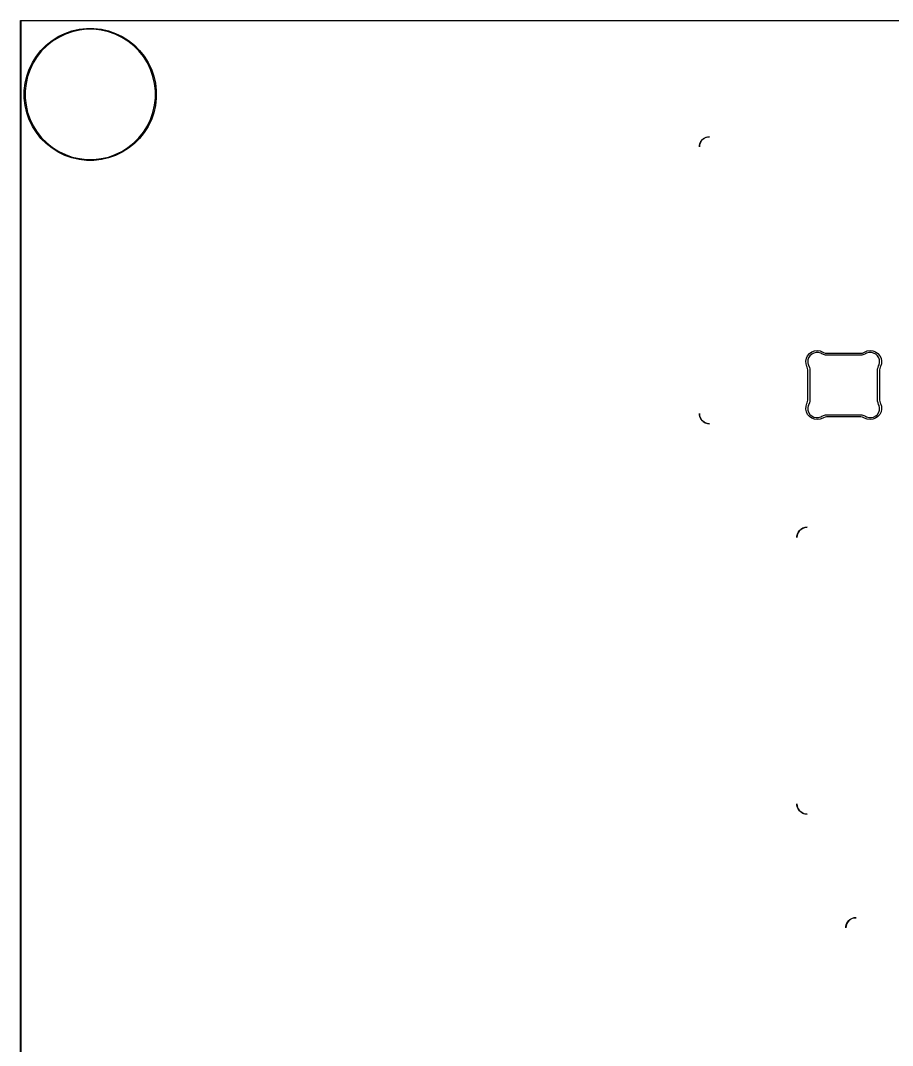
# Model space of a CAD drawing. Header units: inches. Extents: x -0.9 to 12.5, y -6 to -2.
# Drawn here: x -0.921 to 0.753, y -3.998 to -2.029 of the extents above; entities that cross this region are included whole.
import ezdxf

# ---------------------------------------------------------------- set-up
doc = ezdxf.new("R2010")
doc.units = ezdxf.units.IN
doc.header["$MEASUREMENT"] = 0
doc.layers.add('Edge.Cuts', color=40, linetype='CONTINUOUS', true_color=0xfabd2f)

msp = doc.modelspace()

# ---------------------------------------------------------------- linework, layer by layer
at = {"layer": 'Edge.Cuts', "linetype": 'CONTINUOUS'}
for p, q in [((-0.9215, -5.9661), (-0.9215, -2.0291)), ((-0.9215, -2.0291), (-0.9214, -2.0291)), ((-0.9214, -2.0291), (-0.9213, -2.029)), ((-0.9213, -2.029), (-0.9213, -2.0289)), ((-0.9213, -2.0289), (12.4961, -2.0289)), ((-0.9211, -2.0293), (-0.9211, -5.9659)), ((12.4959, -2.0293), (-0.9211, -2.0293)), ((-0.8226, -2.0489), (-0.8087, -2.0457)), ((-0.8084, -2.0474), (-0.8221, -2.0506)), ((-0.8087, -2.0457), (-0.7945, -2.0441)), ((-0.7944, -2.0459), (-0.8084, -2.0474)), ((-0.7945, -2.0441), (-0.7803, -2.0441)), ((-0.7804, -2.0459), (-0.7944, -2.0459)), ((-0.7664, -2.0474), (-0.7804, -2.0459)), ((-0.7803, -2.0441), (-0.7661, -2.0457)), ((-0.7527, -2.0506), (-0.7664, -2.0474)), ((-0.7661, -2.0457), (-0.7523, -2.0489)), ((-0.8609, -2.0673), (-0.8488, -2.0597)), ((-0.848, -2.0613), (-0.8598, -2.0688)), ((-0.8488, -2.0597), (-0.836, -2.0536)), ((-0.8353, -2.0552), (-0.848, -2.0613)), ((-0.836, -2.0536), (-0.8226, -2.0489)), ((-0.8221, -2.0506), (-0.8353, -2.0552)), ((-0.7395, -2.0552), (-0.7527, -2.0506)), ((-0.7523, -2.0489), (-0.7388, -2.0536)), ((-0.7268, -2.0613), (-0.7395, -2.0552)), ((-0.7388, -2.0536), (-0.726, -2.0597)), ((-0.715, -2.0688), (-0.7268, -2.0613)), ((-0.726, -2.0597), (-0.7139, -2.0673)), ((-0.891, -2.0974), (-0.8821, -2.0863)), ((-0.8821, -2.0863), (-0.872, -2.0762)), ((-0.8708, -2.0775), (-0.8808, -2.0874)), ((-0.872, -2.0762), (-0.8609, -2.0673)), ((-0.8598, -2.0688), (-0.8708, -2.0775)), ((-0.704, -2.0775), (-0.715, -2.0688)), ((-0.7139, -2.0673), (-0.7028, -2.0762)), ((-0.694, -2.0874), (-0.704, -2.0775)), ((-0.7028, -2.0762), (-0.6927, -2.0863)), ((-0.6927, -2.0863), (-0.6839, -2.0974)), ((-0.8985, -2.1094), (-0.891, -2.0974)), ((-0.8895, -2.0984), (-0.897, -2.1103)), ((-0.8808, -2.0874), (-0.8895, -2.0984)), ((-0.6853, -2.0984), (-0.694, -2.0874)), ((-0.6778, -2.1103), (-0.6853, -2.0984)), ((-0.6839, -2.0974), (-0.6763, -2.1094)), ((-0.9094, -2.1357), (-0.9047, -2.1223)), ((-0.9031, -2.123), (-0.9077, -2.1362)), ((-0.9047, -2.1223), (-0.8985, -2.1094)), ((-0.897, -2.1103), (-0.9031, -2.123)), ((-0.6717, -2.123), (-0.6778, -2.1103)), ((-0.6763, -2.1094), (-0.6701, -2.1223)), ((-0.6671, -2.1362), (-0.6717, -2.123)), ((-0.6701, -2.1223), (-0.6654, -2.1357)), ((-0.9126, -2.1496), (-0.9094, -2.1357)), ((-0.9077, -2.1362), (-0.9108, -2.1499)), ((-0.664, -2.1499), (-0.6671, -2.1362)), ((-0.6654, -2.1357), (-0.6622, -2.1496)), ((-0.9142, -2.1637), (-0.9126, -2.1496)), ((-0.9142, -2.1638), (-0.9142, -2.1637)), ((-0.9142, -2.178), (-0.9142, -2.1638)), ((-0.9108, -2.1499), (-0.9124, -2.1638)), ((-0.9124, -2.1638), (-0.9124, -2.1779)), ((-0.6624, -2.1638), (-0.664, -2.1499)), ((-0.6624, -2.1779), (-0.6624, -2.1638)), ((-0.6622, -2.1496), (-0.6606, -2.1637)), ((-0.6606, -2.1637), (-0.6606, -2.178)), ((-0.9126, -2.1921), (-0.9142, -2.178)), ((-0.9124, -2.1779), (-0.9108, -2.1918)), ((-0.664, -2.1918), (-0.6624, -2.1779)), ((-0.6606, -2.178), (-0.6622, -2.1921)), ((-0.9094, -2.206), (-0.9126, -2.1921)), ((-0.9108, -2.1918), (-0.9077, -2.2055)), ((-0.6671, -2.2055), (-0.664, -2.1918)), ((-0.6622, -2.1921), (-0.6654, -2.206)), ((-0.9047, -2.2195), (-0.9094, -2.206)), ((-0.9077, -2.2055), (-0.9031, -2.2188)), ((-0.8985, -2.2323), (-0.9047, -2.2195)), ((-0.9031, -2.2188), (-0.897, -2.2314)), ((-0.6778, -2.2314), (-0.6717, -2.2188)), ((-0.6701, -2.2195), (-0.6763, -2.2323)), ((-0.6717, -2.2188), (-0.6671, -2.2055)), ((-0.6654, -2.206), (-0.6701, -2.2195)), ((-0.891, -2.2443), (-0.8985, -2.2323)), ((-0.897, -2.2314), (-0.8895, -2.2433)), ((-0.8895, -2.2433), (-0.8808, -2.2543)), ((-0.694, -2.2543), (-0.6853, -2.2433)), ((-0.6853, -2.2433), (-0.6778, -2.2314)), ((-0.6763, -2.2323), (-0.6839, -2.2443)), ((-0.8821, -2.2555), (-0.891, -2.2443)), ((-0.872, -2.2655), (-0.8821, -2.2555)), ((-0.8808, -2.2543), (-0.8708, -2.2642)), ((-0.704, -2.2642), (-0.694, -2.2543)), ((-0.6927, -2.2555), (-0.7028, -2.2655)), ((-0.6839, -2.2443), (-0.6927, -2.2555)), ((0.3844, -2.2633), (0.383, -2.2675)), ((0.3835, -2.2653), (0.3854, -2.2613)), ((0.3868, -2.2596), (0.3844, -2.2633)), ((0.3854, -2.2613), (0.3882, -2.2578)), ((0.3899, -2.2565), (0.3868, -2.2596)), ((0.3882, -2.2578), (0.3916, -2.2551)), ((0.3936, -2.2541), (0.3899, -2.2565)), ((0.3916, -2.2551), (0.3956, -2.2532)), ((0.3978, -2.2527), (0.3936, -2.2541)), ((0.3956, -2.2532), (0.3999, -2.2522)), ((0.4022, -2.2522), (0.3978, -2.2527)), ((0.3999, -2.2522), (0.4022, -2.2522)), ((-0.8609, -2.2744), (-0.872, -2.2655)), ((-0.8708, -2.2642), (-0.8598, -2.273)), ((-0.8488, -2.282), (-0.8609, -2.2744)), ((-0.8598, -2.273), (-0.848, -2.2804)), ((-0.836, -2.2882), (-0.8488, -2.282)), ((-0.848, -2.2804), (-0.8353, -2.2865)), ((-0.7395, -2.2865), (-0.7268, -2.2804)), ((-0.726, -2.282), (-0.7388, -2.2882)), ((-0.7268, -2.2804), (-0.715, -2.273)), ((-0.7139, -2.2744), (-0.726, -2.282)), ((-0.715, -2.273), (-0.704, -2.2642)), ((-0.7028, -2.2655), (-0.7139, -2.2744)), ((0.3825, -2.2696), (0.3835, -2.2653)), ((0.383, -2.2675), (0.3825, -2.2719)), ((0.3825, -2.2719), (0.3825, -2.2696)), ((-0.8226, -2.2929), (-0.836, -2.2882)), ((-0.8353, -2.2865), (-0.8221, -2.2912)), ((-0.8087, -2.296), (-0.8226, -2.2929)), ((-0.8221, -2.2912), (-0.8084, -2.2943)), ((-0.7945, -2.2976), (-0.8087, -2.296)), ((-0.8084, -2.2943), (-0.7944, -2.2959)), ((-0.7803, -2.2976), (-0.7945, -2.2976)), ((-0.7944, -2.2959), (-0.7804, -2.2959)), ((-0.7804, -2.2959), (-0.7664, -2.2943)), ((-0.7661, -2.296), (-0.7803, -2.2976)), ((-0.7664, -2.2943), (-0.7527, -2.2912)), ((-0.7523, -2.2929), (-0.7661, -2.296)), ((-0.7527, -2.2912), (-0.7395, -2.2865)), ((-0.7388, -2.2882), (-0.7523, -2.2929)), ((0.588, -2.6777), (0.5903, -2.6727)), ((0.5903, -2.6727), (0.5939, -2.6685)), ((0.5924, -2.6767), (0.591, -2.681)), ((0.5949, -2.6729), (0.5924, -2.6767)), ((0.5939, -2.6685), (0.5983, -2.6653)), ((0.5982, -2.6698), (0.5949, -2.6729)), ((0.6022, -2.6677), (0.5982, -2.6698)), ((0.5983, -2.6653), (0.6035, -2.6633)), ((0.6066, -2.6666), (0.6022, -2.6677)), ((0.6035, -2.6633), (0.609, -2.6627)), ((0.6112, -2.6667), (0.6066, -2.6666)), ((0.609, -2.6627), (0.6144, -2.6635)), ((0.6155, -2.6679), (0.6112, -2.6667)), ((0.6144, -2.6635), (0.6195, -2.6657)), ((0.6175, -2.6691), (0.6155, -2.6679)), ((0.6209, -2.6707), (0.6175, -2.6691)), ((0.6195, -2.6657), (0.6208, -2.6665)), ((0.6208, -2.6665), (0.6238, -2.6676)), ((0.6246, -2.6717), (0.6209, -2.6707)), ((0.6238, -2.6676), (0.6268, -2.6681)), ((0.6284, -2.672), (0.6246, -2.6717)), ((0.6268, -2.6681), (0.6284, -2.6681)), ((0.6284, -2.6681), (0.6284, -2.6681)), ((0.6284, -2.6681), (0.691, -2.6681)), ((0.691, -2.672), (0.6284, -2.672)), ((0.6284, -2.672), (0.6284, -2.672)), ((0.691, -2.6681), (0.6925, -2.6681)), ((0.6948, -2.6717), (0.691, -2.672)), ((0.6925, -2.6681), (0.6956, -2.6676)), ((0.6984, -2.6707), (0.6948, -2.6717)), ((0.6956, -2.6676), (0.6985, -2.6665)), ((0.7019, -2.6691), (0.6984, -2.6707)), ((0.6985, -2.6665), (0.6999, -2.6657)), ((0.6999, -2.6657), (0.705, -2.6635)), ((0.7038, -2.6679), (0.7019, -2.6691)), ((0.7082, -2.6667), (0.7038, -2.6679)), ((0.705, -2.6635), (0.7104, -2.6627)), ((0.7128, -2.6666), (0.7082, -2.6667)), ((0.7104, -2.6627), (0.7159, -2.6633)), ((0.7172, -2.6677), (0.7128, -2.6666)), ((0.7159, -2.6633), (0.721, -2.6653)), ((0.7212, -2.6698), (0.7172, -2.6677)), ((0.721, -2.6653), (0.7255, -2.6685)), ((0.7245, -2.6729), (0.7212, -2.6698)), ((0.727, -2.6767), (0.7245, -2.6729)), ((0.7255, -2.6685), (0.729, -2.6727)), ((0.7284, -2.681), (0.727, -2.6767)), ((0.729, -2.6727), (0.7314, -2.6777)), ((0.5869, -2.6831), (0.588, -2.6777)), ((0.5873, -2.6886), (0.5869, -2.6831)), ((0.589, -2.6938), (0.5873, -2.6886)), ((0.5896, -2.695), (0.589, -2.6938)), ((0.5904, -2.6975), (0.5896, -2.695)), ((0.591, -2.681), (0.5907, -2.6856)), ((0.5907, -2.6856), (0.5916, -2.69)), ((0.5916, -2.69), (0.5926, -2.6921)), ((0.5926, -2.6921), (0.5938, -2.6951)), ((0.5938, -2.6951), (0.5945, -2.6982)), ((0.7249, -2.6982), (0.7256, -2.6951)), ((0.7256, -2.6951), (0.7268, -2.6921)), ((0.7268, -2.6921), (0.7278, -2.69)), ((0.7268, -2.6921), (0.7268, -2.6921)), ((0.7278, -2.69), (0.7286, -2.6856)), ((0.7286, -2.6856), (0.7284, -2.681)), ((0.7298, -2.695), (0.729, -2.6975)), ((0.7303, -2.6938), (0.7298, -2.695)), ((0.7321, -2.6886), (0.7303, -2.6938)), ((0.7303, -2.6938), (0.7303, -2.6938)), ((0.7314, -2.6777), (0.7324, -2.6831)), ((0.7324, -2.6831), (0.7321, -2.6886)), ((0.5908, -2.7001), (0.5904, -2.6975)), ((0.5908, -2.7015), (0.5908, -2.7001)), ((0.5908, -2.7568), (0.5908, -2.7015)), ((0.5908, -2.7015), (0.5908, -2.7015)), ((0.5945, -2.6982), (0.5947, -2.7015)), ((0.5947, -2.7015), (0.5947, -2.7015)), ((0.5947, -2.7015), (0.5947, -2.7568)), ((0.7246, -2.7015), (0.7249, -2.6982)), ((0.7246, -2.7568), (0.7246, -2.7015)), ((0.7246, -2.7015), (0.7246, -2.7015)), ((0.729, -2.6975), (0.7286, -2.7001)), ((0.7286, -2.7001), (0.7286, -2.7015)), ((0.7286, -2.7015), (0.7286, -2.7015)), ((0.7286, -2.7015), (0.7286, -2.7568)), ((0.5869, -2.7752), (0.5873, -2.7697)), ((0.588, -2.7806), (0.5869, -2.7752)), ((0.5873, -2.7697), (0.589, -2.7645)), ((0.589, -2.7645), (0.5896, -2.7633)), ((0.589, -2.7645), (0.589, -2.7645)), ((0.5896, -2.7633), (0.5904, -2.7608)), ((0.5904, -2.7608), (0.5908, -2.7581)), ((0.5916, -2.7682), (0.5907, -2.7727)), ((0.5907, -2.7727), (0.591, -2.7772)), ((0.5908, -2.7581), (0.5908, -2.7568)), ((0.5908, -2.7568), (0.5908, -2.7568)), ((0.5926, -2.7662), (0.5916, -2.7682)), ((0.5938, -2.7632), (0.5926, -2.7662)), ((0.5926, -2.7662), (0.5926, -2.7662)), ((0.5945, -2.76), (0.5938, -2.7632)), ((0.5947, -2.7568), (0.5945, -2.76)), ((0.5947, -2.7568), (0.5947, -2.7568)), ((0.7249, -2.76), (0.7246, -2.7568)), ((0.7256, -2.7632), (0.7249, -2.76)), ((0.7268, -2.7662), (0.7256, -2.7632)), ((0.7278, -2.7682), (0.7268, -2.7662)), ((0.7286, -2.7727), (0.7278, -2.7682)), ((0.7284, -2.7772), (0.7286, -2.7727)), ((0.7286, -2.7568), (0.7286, -2.7581)), ((0.7286, -2.7581), (0.729, -2.7608)), ((0.729, -2.7608), (0.7298, -2.7633)), ((0.7298, -2.7633), (0.7303, -2.7645)), ((0.7303, -2.7645), (0.7303, -2.7645)), ((0.7303, -2.7645), (0.7321, -2.7697)), ((0.7324, -2.7752), (0.7314, -2.7806)), ((0.7321, -2.7697), (0.7324, -2.7752)), ((0.3825, -2.7859), (0.3825, -2.7837)), ((0.3825, -2.7837), (0.383, -2.788)), ((0.3835, -2.7902), (0.3825, -2.7859)), ((0.383, -2.788), (0.3844, -2.7922)), ((0.3854, -2.7942), (0.3835, -2.7902)), ((0.3844, -2.7922), (0.3868, -2.7959)), ((0.3882, -2.7977), (0.3854, -2.7942)), ((0.5903, -2.7856), (0.588, -2.7806)), ((0.5939, -2.7898), (0.5903, -2.7856)), ((0.591, -2.7772), (0.5924, -2.7815)), ((0.5924, -2.7815), (0.5949, -2.7854)), ((0.5983, -2.793), (0.5939, -2.7898)), ((0.5949, -2.7854), (0.5982, -2.7884)), ((0.5982, -2.7884), (0.6022, -2.7906)), ((0.6035, -2.7949), (0.5983, -2.793)), ((0.6022, -2.7906), (0.6066, -2.7916)), ((0.609, -2.7955), (0.6035, -2.7949)), ((0.6066, -2.7916), (0.6112, -2.7915)), ((0.6144, -2.7947), (0.609, -2.7955)), ((0.6112, -2.7915), (0.6155, -2.7903)), ((0.6195, -2.7926), (0.6144, -2.7947)), ((0.6155, -2.7903), (0.6175, -2.7892)), ((0.6175, -2.7892), (0.6209, -2.7876)), ((0.6175, -2.7892), (0.6175, -2.7892)), ((0.6208, -2.7918), (0.6195, -2.7926)), ((0.6195, -2.7926), (0.6195, -2.7926)), ((0.6238, -2.7907), (0.6208, -2.7918)), ((0.6209, -2.7876), (0.6246, -2.7866)), ((0.6268, -2.7902), (0.6238, -2.7907)), ((0.6246, -2.7866), (0.6284, -2.7862)), ((0.6284, -2.7902), (0.6268, -2.7902)), ((0.6284, -2.7862), (0.691, -2.7862)), ((0.691, -2.7902), (0.6284, -2.7902)), ((0.691, -2.7862), (0.6948, -2.7866)), ((0.6925, -2.7902), (0.691, -2.7902)), ((0.6956, -2.7907), (0.6925, -2.7902)), ((0.6948, -2.7866), (0.6984, -2.7876)), ((0.6985, -2.7918), (0.6956, -2.7907)), ((0.6984, -2.7876), (0.7019, -2.7892)), ((0.6999, -2.7926), (0.6985, -2.7918)), ((0.705, -2.7947), (0.6999, -2.7926)), ((0.7019, -2.7892), (0.7038, -2.7903)), ((0.7038, -2.7903), (0.7082, -2.7915)), ((0.7104, -2.7955), (0.705, -2.7947)), ((0.7082, -2.7915), (0.7128, -2.7916)), ((0.7159, -2.7949), (0.7104, -2.7955)), ((0.7128, -2.7916), (0.7172, -2.7906)), ((0.721, -2.793), (0.7159, -2.7949)), ((0.7172, -2.7906), (0.7212, -2.7884)), ((0.7255, -2.7898), (0.721, -2.793)), ((0.7212, -2.7884), (0.7245, -2.7854)), ((0.7245, -2.7854), (0.727, -2.7815)), ((0.729, -2.7856), (0.7255, -2.7898)), ((0.727, -2.7815), (0.7284, -2.7772)), ((0.7314, -2.7806), (0.729, -2.7856)), ((0.3868, -2.7959), (0.3899, -2.7991)), ((0.3916, -2.8004), (0.3882, -2.7977)), ((0.3899, -2.7991), (0.3936, -2.8014)), ((0.3956, -2.8024), (0.3916, -2.8004)), ((0.3936, -2.8014), (0.3978, -2.8029)), ((0.3999, -2.8033), (0.3956, -2.8024)), ((0.3978, -2.8029), (0.4022, -2.8033)), ((0.4022, -2.8033), (0.3999, -2.8033)), ((0.571, -3.0153), (0.5729, -3.0113)), ((0.5743, -3.0096), (0.5719, -3.0133)), ((0.5729, -3.0113), (0.5757, -3.0078)), ((0.5774, -3.0065), (0.5743, -3.0096)), ((0.5757, -3.0078), (0.5791, -3.0051)), ((0.5811, -3.0041), (0.5774, -3.0065)), ((0.5791, -3.0051), (0.5831, -3.0032)), ((0.5853, -3.0027), (0.5811, -3.0041)), ((0.5831, -3.0032), (0.5874, -3.0022)), ((0.5897, -3.0022), (0.5853, -3.0027)), ((0.5874, -3.0022), (0.5897, -3.0022)), ((0.57, -3.0196), (0.571, -3.0153)), ((0.5705, -3.0175), (0.57, -3.0219)), ((0.57, -3.0219), (0.57, -3.0196)), ((0.5719, -3.0133), (0.5705, -3.0175)), ((0.57, -3.5359), (0.57, -3.5337)), ((0.57, -3.5337), (0.5705, -3.538)), ((0.571, -3.5402), (0.57, -3.5359)), ((0.5705, -3.538), (0.5719, -3.5422)), ((0.5729, -3.5442), (0.571, -3.5402)), ((0.5719, -3.5422), (0.5743, -3.5459)), ((0.5757, -3.5477), (0.5729, -3.5442)), ((0.5743, -3.5459), (0.5774, -3.5491)), ((0.5791, -3.5504), (0.5757, -3.5477)), ((0.5774, -3.5491), (0.5811, -3.5514)), ((0.5831, -3.5524), (0.5791, -3.5504)), ((0.5811, -3.5514), (0.5853, -3.5529)), ((0.5874, -3.5533), (0.5831, -3.5524)), ((0.5853, -3.5529), (0.5897, -3.5533)), ((0.5897, -3.5533), (0.5874, -3.5533)), ((0.668, -3.7596), (0.6657, -3.7633)), ((0.6666, -3.7613), (0.6694, -3.7578)), ((0.6711, -3.7565), (0.668, -3.7596)), ((0.6694, -3.7578), (0.6729, -3.7551)), ((0.6749, -3.7541), (0.6711, -3.7565)), ((0.6729, -3.7551), (0.6769, -3.7532)), ((0.679, -3.7527), (0.6749, -3.7541)), ((0.6769, -3.7532), (0.6812, -3.7522)), ((0.6834, -3.7522), (0.679, -3.7527)), ((0.6812, -3.7522), (0.6834, -3.7522)), ((0.6637, -3.7696), (0.6647, -3.7653)), ((0.6642, -3.7675), (0.6637, -3.7719)), ((0.6637, -3.7719), (0.6637, -3.7696)), ((0.6657, -3.7633), (0.6642, -3.7675)), ((0.6647, -3.7653), (0.6666, -3.7613))]:
    msp.add_line(p, q, dxfattribs=at)

doc.saveas('drawing.dxf')
